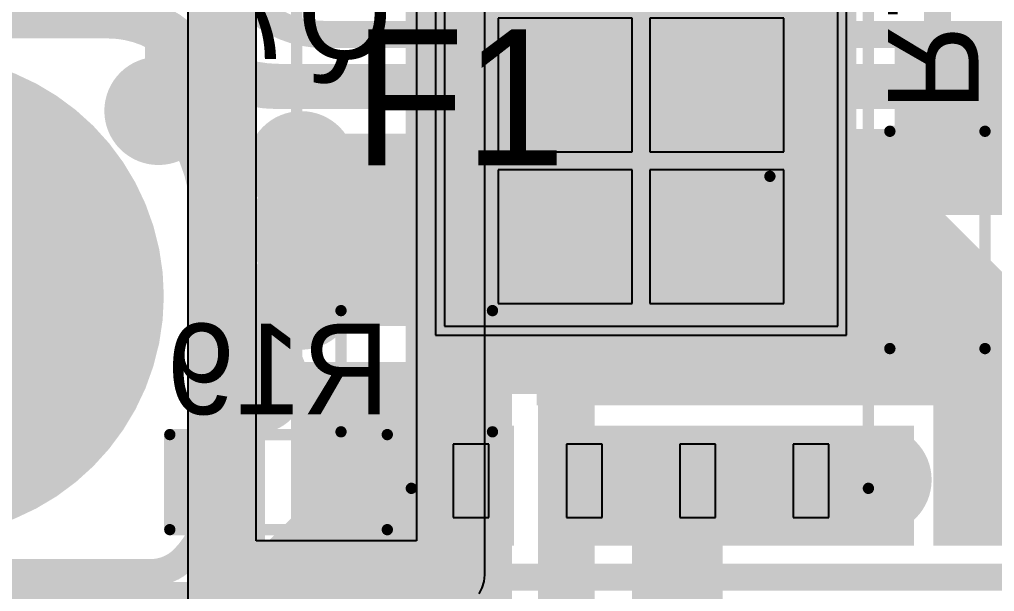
# Model space of a CAD drawing. Header units: millimetres. Extents: x 2.49 to 5.32, y 1.64 to 4.48.
# Drawn here: x 3.8247 to 4.255, y 3.1227 to 3.3754 of the extents above; entities that cross this region are included whole.
import ezdxf

# ---------------------------------------------------------------- set-up
doc = ezdxf.new("R2010")
doc.units = ezdxf.units.MM
doc.header["$MEASUREMENT"] = 0
for name, color, linetype in [('BottomLayer', 5, 'Continuous'), ('BottomOverlay', 54, 'Continuous'), ('BottomPaste', 16, 'Continuous'), ('BottomSolder', 6, 'Continuous'), ('InternalPlane1', 76, 'Continuous'), ('InternalPlane2', 16, 'Continuous'), ('Mechanical2', 216, 'Continuous'), ('MultiLayer', 9, 'Continuous'), ('PadHoleLayer', 156, 'Continuous'), ('TopLayer', 1, 'Continuous'), ('TopOverlay', 2, 'Continuous'), ('TopPaste', 8, 'Continuous'), ('TopSolder', 216, 'Continuous'), ('ViaHoleLayer', 16, 'Continuous')]:
    doc.layers.add(name, color=color, linetype=linetype)

# ---------------------------------------------------------------- blocks, each defined once
blk = doc.blocks.new('VT1H471MI135000CE0_15')
at = {"layer": 'TopOverlay', "const_width": 0.005}
for points in [[(-0.2651, -0.1389), (-0.263886, -0.0429888)], [(-0.2651, -0.1389), (-0.136, -0.268)]]:
    blk.add_lwpolyline(points, dxfattribs=at)
at = {"layer": 'TopOverlay', "const_width": 0.0025}
blk.add_lwpolyline([(-0.26635, -0.1389, 1), (-0.26385, -0.1389, 1)], format="xyb", close=True, dxfattribs=at)
blk.add_lwpolyline([(-0.26635, -0.1389, 1), (-0.26385, -0.1389, 1)], format="xyb", close=True, dxfattribs=at)
blk = doc.blocks.new('R__0603_B_49')
at = {"layer": 'BottomLayer'}
for points in [[(-0.015, -0.0175), (-0.015, 0.0175), (-0.045, -0.0175), (-0.045, 0.0175)], [(0.045, -0.0175), (0.045, 0.0175), (0.015, -0.0175), (0.015, 0.0175)]]:
    blk.add_solid(points, dxfattribs=at)
at = {"layer": 'BottomOverlay', "const_width": 0.005}
for points in [[(-0.048, 0.021), (-0.048, -0.021)], [(0.048, 0.021), (-0.048, 0.021)], [(0.048, 0.021), (0.048, -0.021)], [(0.048, -0.021), (-0.048, -0.021)]]:
    blk.add_lwpolyline(points, dxfattribs=at)
at = {"layer": 'BottomOverlay', "const_width": 0.0025}
for points in [[(-0.04925, 0.021, 1), (-0.04675, 0.021, 1)], [(-0.04925, 0.021, 1), (-0.04675, 0.021, 1)], [(0.04675, 0.021, 1), (0.04925, 0.021, 1)], [(0.04675, 0.021, 1), (0.04925, 0.021, 1)], [(-0.04925, -0.021, 1), (-0.04675, -0.021, 1)], [(-0.04925, -0.021, 1), (-0.04675, -0.021, 1)], [(0.04675, -0.021, 1), (0.04925, -0.021, 1)], [(0.04675, -0.021, 1), (0.04925, -0.021, 1)]]:
    blk.add_lwpolyline(points, format="xyb", close=True, dxfattribs=at)
at = {"layer": 'BottomPaste'}
for points in [[(-0.015, -0.0175), (-0.015, 0.0175), (-0.045, -0.0175), (-0.045, 0.0175)], [(0.045, -0.0175), (0.045, 0.0175), (0.015, -0.0175), (0.015, 0.0175)]]:
    blk.add_solid(points, dxfattribs=at)
at = {"layer": 'BottomSolder'}
for points in [[(-0.011, -0.0215), (-0.011, 0.0215), (-0.049, -0.0215), (-0.049, 0.0215)], [(0.049, -0.0215), (0.049, 0.0215), (0.011, -0.0215), (0.011, 0.0215)]]:
    blk.add_solid(points, dxfattribs=at)
blk = doc.blocks.new('R__0603_B_51')
at = {"layer": 'BottomLayer'}
for points in [[(-0.015, -0.0175), (-0.015, 0.0175), (-0.045, -0.0175), (-0.045, 0.0175)], [(0.045, -0.0175), (0.045, 0.0175), (0.015, -0.0175), (0.015, 0.0175)]]:
    blk.add_solid(points, dxfattribs=at)
at = {"layer": 'BottomOverlay', "const_width": 0.005}
for points in [[(-0.048, 0.021), (-0.048, -0.021)], [(-0.048, 0.021), (0.048, 0.021)], [(0.048, 0.021), (0.048, -0.021)], [(-0.048, -0.021), (0.048, -0.021)]]:
    blk.add_lwpolyline(points, dxfattribs=at)
at = {"layer": 'BottomOverlay', "const_width": 0.0025}
for points in [[(-0.04925, 0.021, 1), (-0.04675, 0.021, 1)], [(-0.04925, 0.021, 1), (-0.04675, 0.021, 1)], [(0.04675, 0.021, 1), (0.04925, 0.021, 1)], [(0.04675, 0.021, 1), (0.04925, 0.021, 1)], [(-0.04925, -0.021, 1), (-0.04675, -0.021, 1)], [(-0.04925, -0.021, 1), (-0.04675, -0.021, 1)], [(0.04675, -0.021, 1), (0.04925, -0.021, 1)], [(0.04675, -0.021, 1), (0.04925, -0.021, 1)]]:
    blk.add_lwpolyline(points, format="xyb", close=True, dxfattribs=at)
at = {"layer": 'BottomPaste'}
for points in [[(-0.015, -0.0175), (-0.015, 0.0175), (-0.045, -0.0175), (-0.045, 0.0175)], [(0.045, -0.0175), (0.045, 0.0175), (0.015, -0.0175), (0.015, 0.0175)]]:
    blk.add_solid(points, dxfattribs=at)
at = {"layer": 'BottomSolder'}
for points in [[(-0.011, -0.0215), (-0.011, 0.0215), (-0.049, -0.0215), (-0.049, 0.0215)], [(0.049, -0.0215), (0.049, 0.0215), (0.011, -0.0215), (0.011, 0.0215)]]:
    blk.add_solid(points, dxfattribs=at)
blk = doc.blocks.new('8_P____TDFN_B_67')
at = {"layer": 'BottomLayer'}
for p, q in [((0.1873032, 0.086811), (0.0119095, 0.086811)), ((0.0119095, 0.086811), (0.0119095, -0.086811)), ((0.1873032, 0.063189), (0.1873032, 0.086811)), ((0.1558071, 0.036811), (0.1558071, 0.063189)), ((0.1558071, 0.063189), (0.1873032, 0.063189)), ((0.1873032, 0.036811), (0.1558071, 0.036811)), ((0.1873032, 0.013189), (0.1873032, 0.036811)), ((0.1558071, -0.013189), (0.1558071, 0.013189)), ((0.1558071, 0.013189), (0.1873032, 0.013189)), ((0.1873032, -0.013189), (0.1558071, -0.013189)), ((0.1873032, -0.036811), (0.1873032, -0.013189)), ((0.1558071, -0.063189), (0.1558071, -0.036811)), ((0.1558071, -0.036811), (0.1873032, -0.036811)), ((0.1873032, -0.063189), (0.1558071, -0.063189)), ((0.1873032, -0.086811), (0.1873032, -0.063189)), ((0.0119095, -0.086811), (0.1873032, -0.086811))]:
    blk.add_line(p, q, dxfattribs=at)
for points in [[(0.1547442, 0.063189), (0.1862402, 0.063189), (0.1547442, 0.086811), (0.1862402, 0.086811)], [(-0.0746062, 0.0651575), (-0.038189, 0.0651575), (-0.0746062, 0.0848425), (-0.038189, 0.0848425)], [(-0.0746062, 0.0151575), (-0.038189, 0.0151575), (-0.0746062, 0.0348425), (-0.038189, 0.0348425)], [(0.1547442, 0.013189), (0.1862402, 0.013189), (0.1547442, 0.036811), (0.1862402, 0.036811)], [(-0.0746062, -0.0348425), (-0.038189, -0.0348425), (-0.0746062, -0.0151575), (-0.038189, -0.0151575)], [(0.1547442, -0.036811), (0.1862402, -0.036811), (0.1547442, -0.013189), (0.1862402, -0.013189)], [(0.1547442, -0.086811), (0.1862402, -0.086811), (0.1547442, -0.063189), (0.1862402, -0.063189)], [(-0.0746062, -0.0848425), (-0.038189, -0.0848425), (-0.0746062, -0.0651575), (-0.038189, -0.0651575)]]:
    blk.add_solid(points, dxfattribs=at)
at = {"layer": 'BottomOverlay', "const_width": 0.005}
for points in [[(-0.059744, 0.101378), (0.1725394, 0.101378)], [(-0.059744, -0.100378), (0.1725394, -0.100378)]]:
    blk.add_lwpolyline(points, dxfattribs=at)
at = {"layer": 'BottomOverlay'}
for points, const_width in [([(-0.060994, 0.101378, 1), (-0.058494, 0.101378, 1)], 0.0025), ([(0.1712894, 0.101378, 1), (0.1737894, 0.101378, 1)], 0.0025), ([(-0.072063, -0.094, 1), (-0.079937, -0.094, 1)], 0.007874), ([(-0.0819055, -0.094, 1), (-0.0779685, -0.094, 1)], 0.003937), ([(-0.0740315, -0.094, 1), (-0.0700945, -0.094, 1)], 0.003937), ([(-0.060994, -0.100378, 1), (-0.058494, -0.100378, 1)], 0.0025), ([(0.1712894, -0.100378, 1), (0.1737894, -0.100378, 1)], 0.0025)]:
    blk.add_lwpolyline(points, format="xyb", close=True, dxfattribs=dict(at, const_width=const_width))
at = {"layer": 'BottomPaste'}
for p, q in [((-0.0401574, 0.082874), (-0.0726377, 0.082874)), ((-0.0726377, 0.082874), (-0.0726377, 0.067126)), ((-0.0401574, 0.067126), (-0.0401574, 0.082874)), ((0.1853347, 0.0848425), (0.1558071, 0.0848425)), ((0.1558071, 0.0848425), (0.1558071, 0.0651575)), ((0.1853347, 0.0651575), (0.1853347, 0.0848425)), ((-0.0726377, 0.067126), (-0.0401574, 0.067126)), ((0.1558071, 0.0651575), (0.1853347, 0.0651575)), ((0.081004, 0.0629921), (0.0219489, 0.0629921)), ((0.0219489, 0.0629921), (0.0219489, 0.003937)), ((0.081004, 0.003937), (0.081004, 0.0629921)), ((0.1479331, 0.0629921), (0.088878, 0.0629921)), ((0.088878, 0.0629921), (0.088878, 0.003937)), ((0.1479331, 0.003937), (0.1479331, 0.0629921)), ((0.1853347, 0.0348425), (0.1558071, 0.0348425)), ((0.1558071, 0.0348425), (0.1558071, 0.0151575)), ((0.1853347, 0.0151575), (0.1853347, 0.0348425)), ((-0.0401574, 0.032874), (-0.0726377, 0.032874)), ((-0.0726377, 0.032874), (-0.0726377, 0.017126)), ((-0.0401574, 0.017126), (-0.0401574, 0.032874)), ((-0.0726377, 0.017126), (-0.0401574, 0.017126)), ((0.1558071, 0.0151575), (0.1853347, 0.0151575)), ((0.0219489, 0.003937), (0.081004, 0.003937)), ((0.088878, 0.003937), (0.1479331, 0.003937)), ((0.081004, -0.003937), (0.0219489, -0.003937)), ((0.0219489, -0.003937), (0.0219489, -0.0629921)), ((0.081004, -0.0629921), (0.081004, -0.003937)), ((0.1479331, -0.003937), (0.088878, -0.003937)), ((0.088878, -0.003937), (0.088878, -0.0629921)), ((0.1479331, -0.0629921), (0.1479331, -0.003937)), ((-0.0401574, -0.017126), (-0.0726377, -0.017126)), ((-0.0726377, -0.017126), (-0.0726377, -0.032874)), ((-0.0401574, -0.032874), (-0.0401574, -0.017126)), ((0.1853347, -0.0151575), (0.1558071, -0.0151575)), ((0.1558071, -0.0151575), (0.1558071, -0.0348425)), ((0.1853347, -0.0348425), (0.1853347, -0.0151575)), ((-0.0726377, -0.032874), (-0.0401574, -0.032874)), ((0.1558071, -0.0348425), (0.1853347, -0.0348425)), ((0.0219489, -0.0629921), (0.081004, -0.0629921)), ((0.088878, -0.0629921), (0.1479331, -0.0629921)), ((-0.0401574, -0.067126), (-0.0726377, -0.067126)), ((-0.0726377, -0.067126), (-0.0726377, -0.082874)), ((-0.0401574, -0.082874), (-0.0401574, -0.067126)), ((0.1853347, -0.0651575), (0.1558071, -0.0651575)), ((0.1558071, -0.0651575), (0.1558071, -0.0848425)), ((0.1853347, -0.0848425), (0.1853347, -0.0651575)), ((-0.0726377, -0.082874), (-0.0401574, -0.082874)), ((0.1558071, -0.0848425), (0.1853347, -0.0848425))]:
    blk.add_line(p, q, dxfattribs=at)
at = {"layer": 'BottomSolder'}
for p, q in [((0.1912402, 0.090748), (0.0079725, 0.090748)), ((0.0079725, 0.090748), (0.0079725, -0.090748)), ((0.1912402, 0.059252), (0.1912402, 0.090748)), ((0.1597442, 0.040748), (0.1597442, 0.059252)), ((0.1597442, 0.059252), (0.1912402, 0.059252)), ((0.1912402, 0.040748), (0.1597442, 0.040748)), ((0.1912402, 0.009252), (0.1912402, 0.040748)), ((0.1597442, -0.009252), (0.1597442, 0.009252)), ((0.1597442, 0.009252), (0.1912402, 0.009252)), ((0.1912402, -0.009252), (0.1597442, -0.009252)), ((0.1912402, -0.040748), (0.1912402, -0.009252)), ((0.1597442, -0.059252), (0.1597442, -0.040748)), ((0.1597442, -0.040748), (0.1912402, -0.040748)), ((0.1912402, -0.059252), (0.1597442, -0.059252)), ((0.1912402, -0.090748), (0.1912402, -0.059252)), ((0.0079725, -0.090748), (0.1912402, -0.090748))]:
    blk.add_line(p, q, dxfattribs=at)
for points in [[(0.1507442, 0.059189), (0.1902402, 0.059189), (0.1507442, 0.090811), (0.1902402, 0.090811)], [(-0.0786062, 0.0611575), (-0.034189, 0.0611575), (-0.0786062, 0.0888425), (-0.034189, 0.0888425)], [(-0.0786062, 0.0111575), (-0.034189, 0.0111575), (-0.0786062, 0.0388425), (-0.034189, 0.0388425)], [(0.1507442, 0.009189), (0.1902402, 0.009189), (0.1507442, 0.040811), (0.1902402, 0.040811)], [(-0.0786062, -0.0388425), (-0.034189, -0.0388425), (-0.0786062, -0.0111575), (-0.034189, -0.0111575)], [(0.1507442, -0.040811), (0.1902402, -0.040811), (0.1507442, -0.009189), (0.1902402, -0.009189)], [(0.1507442, -0.090811), (0.1902402, -0.090811), (0.1507442, -0.059189), (0.1902402, -0.059189)], [(-0.0786062, -0.0888425), (-0.034189, -0.0888425), (-0.0786062, -0.0611575), (-0.034189, -0.0611575)]]:
    blk.add_solid(points, dxfattribs=at)
blk = doc.blocks.new('PRT_10474_77')
at = {"layer": 'BottomLayer', "const_width": 0.1023622}
blk.add_lwpolyline([(0.0866142, 0, 1), (0.1889764, 0, 1)], format="xyb", close=True, dxfattribs=at)
at = {"layer": 'BottomSolder', "const_width": 0.1063622}
blk.add_lwpolyline([(0.0846142, 0, 1), (0.1909764, 0, 1)], format="xyb", close=True, dxfattribs=at)
at = {"layer": 'InternalPlane1', "const_width": 0.1006771}
blk.add_lwpolyline([(0.0874567, 0, 1), (0.1881339, 0, 1)], format="xyb", close=True, dxfattribs=at)
at = {"layer": 'MultiLayer', "const_width": 0.1023622}
blk.add_lwpolyline([(0.0866142, 0, 1), (0.1889764, 0, 1)], format="xyb", close=True, dxfattribs=at)
at = {"layer": 'PadHoleLayer', "const_width": 0.0826771}
blk.add_lwpolyline([(0.0964567, 0, 1), (0.1791339, 0, 1)], format="xyb", close=True, dxfattribs=at)
at = {"layer": 'TopLayer', "const_width": 0.1023622}
blk.add_lwpolyline([(0.0866142, 0, 1), (0.1889764, 0, 1)], format="xyb", close=True, dxfattribs=at)
at = {"layer": 'TopOverlay', "const_width": 0.005}
blk.add_lwpolyline([(0.311, 0.165), (-0.21, 0.165)], dxfattribs=at)
at = {"layer": 'TopSolder', "const_width": 0.1063622}
blk.add_lwpolyline([(0.0846142, 0, 1), (0.1909764, 0, 1)], format="xyb", close=True, dxfattribs=at)
blk = doc.blocks.new('0685H9150_01_78')
at = {"layer": 'TopLayer'}
for points in [[(-0.0810236, -0.0358267), (-0.0392914, -0.0358267), (-0.0810236, 0.0358267), (-0.0392914, 0.0358267)], [(0.0392914, -0.0358267), (0.0810236, -0.0358267), (0.0392914, 0.0358267), (0.0810236, 0.0358267)]]:
    blk.add_solid(points, dxfattribs=at)
at = {"layer": 'TopOverlay', "const_width": 0.005}
for points in [[(-0.0267717, 0.0334331), (0.0267717, 0.0334331)], [(-0.0267717, -0.0334331), (0.0267717, -0.0334331)]]:
    blk.add_lwpolyline(points, dxfattribs=at)
at = {"layer": 'TopOverlay', "const_width": 0.0025}
for points in [[(-0.0280217, 0.0334331, 1), (-0.0255217, 0.0334331, 1)], [(0.0255217, 0.0334331, 1), (0.0280217, 0.0334331, 1)], [(-0.0280217, -0.0334331, 1), (-0.0255217, -0.0334331, 1)], [(0.0255217, -0.0334331, 1), (0.0280217, -0.0334331, 1)]]:
    blk.add_lwpolyline(points, format="xyb", close=True, dxfattribs=at)
at = {"layer": 'TopPaste'}
for points in [[(-0.0810236, -0.0358267), (-0.0392914, -0.0358267), (-0.0810236, 0.0358267), (-0.0392914, 0.0358267)], [(0.0392914, -0.0358267), (0.0810236, -0.0358267), (0.0392914, 0.0358267), (0.0810236, 0.0358267)]]:
    blk.add_solid(points, dxfattribs=at)
at = {"layer": 'TopSolder'}
for points in [[(-0.0850236, -0.0398267), (-0.0352914, -0.0398267), (-0.0850236, 0.0398267), (-0.0352914, 0.0398267)], [(0.0352914, -0.0398267), (0.0850236, -0.0398267), (0.0352914, 0.0398267), (0.0850236, 0.0398267)]]:
    blk.add_solid(points, dxfattribs=at)
blk = doc.blocks.new('SOD_123W_B_81')
at = {"layer": 'BottomLayer'}
for points in [[(-0.0846456, -0.0295275), (-0.0255906, -0.0295275), (-0.0846456, 0.0295275), (-0.0255906, 0.0295275)], [(0.0255906, -0.0295275), (0.0846456, -0.0295275), (0.0255906, 0.0295275), (0.0846456, 0.0295275)]]:
    blk.add_solid(points, dxfattribs=at)
at = {"layer": 'BottomOverlay', "const_width": 0.007874}
for points in [[(-0.0911181, 0.04), (-0.0911181, -0.041)], [(0.0908819, 0.04), (-0.0911181, 0.04)], [(0.0908819, 0.04), (0.0908819, -0.041)], [(0.0908819, -0.041), (-0.0911181, -0.041)]]:
    blk.add_lwpolyline(points, dxfattribs=at)
at = {"layer": 'BottomOverlay', "const_width": 0.003937}
for points in [[(-0.0930866, 0.04, 1), (-0.0891496, 0.04, 1)], [(-0.0930866, 0.04, 1), (-0.0891496, 0.04, 1)], [(0.0889134, 0.04, 1), (0.0928504, 0.04, 1)], [(0.0889134, 0.04, 1), (0.0928504, 0.04, 1)], [(-0.0930866, -0.041, 1), (-0.0891496, -0.041, 1)], [(-0.0930866, -0.041, 1), (-0.0891496, -0.041, 1)], [(0.0889134, -0.041, 1), (0.0928504, -0.041, 1)], [(0.0889134, -0.041, 1), (0.0928504, -0.041, 1)]]:
    blk.add_lwpolyline(points, format="xyb", close=True, dxfattribs=at)
at = {"layer": 'BottomOverlay'}
blk.add_solid([(0.0908816, -0.0429063), (0.1398816, -0.0429063), (0.0908816, 0.0430937), (0.1398816, 0.0430937)], dxfattribs=at)
at = {"layer": 'BottomPaste'}
for points in [[(-0.0846456, -0.0295275), (-0.0255906, -0.0295275), (-0.0846456, 0.0295275), (-0.0255906, 0.0295275)], [(0.0255906, -0.0295275), (0.0846456, -0.0295275), (0.0255906, 0.0295275), (0.0846456, 0.0295275)]]:
    blk.add_solid(points, dxfattribs=at)
at = {"layer": 'BottomSolder'}
for points in [[(-0.0886456, -0.0335275), (-0.0215906, -0.0335275), (-0.0886456, 0.0335275), (-0.0215906, 0.0335275)], [(0.0215906, -0.0335275), (0.0886456, -0.0335275), (0.0215906, 0.0335275), (0.0886456, 0.0335275)]]:
    blk.add_solid(points, dxfattribs=at)

msp = doc.modelspace()

# ---------------------------------------------------------------- linework, layer by layer
at = {"layer": 'BottomLayer'}
for points, const_width in [([(3.886, 3.335), (3.886, 3.4141005)], 0.012), ([(4.2298423, 3.308), (4.2298423, 3.3917362)], 0.012), ([(3.916, 3.2449706), (3.916, 3.389)], 0.01), ([(3.9143437, 3.1163437), (3.969, 3.171)], 0.012), ([(3.908799, 3.1654853), (3.908799, 3.171)], 0.01), ([(3.9640503, 3.1590503), (3.9640553, 3.1590553)], 0.012), ([(3.8153137, 3.131), (3.8825147, 3.131)], 0.012), ([(3.984, 3.129), (4.5456049, 3.129)], 0.012)]:
    msp.add_lwpolyline(points, dxfattribs=dict(at, const_width=const_width))
for points, const_width in [([(3.8815709, 3.335, 1), (3.8904291, 3.335, 1)], 0.0088582), ([(3.883, 3.335, 1), (3.889, 3.335, 1)], 0.006), ([(3.9430945, 3.311, 1), (3.9549055, 3.311, 1)], 0.011811), ([(4.0732392, 3.3039764, 1), (4.0850502, 3.3039764, 1)], 0.011811), ([(4.1050315, 3.3039764, 1), (4.1168425, 3.3039764, 1)], 0.011811), ([(4.1368238, 3.3039764, 1), (4.1486348, 3.3039764, 1)], 0.011811), ([(4.1686161, 3.3039764, 1), (4.1804271, 3.3039764, 1)], 0.011811), ([(4.2268423, 3.308, 1), (4.2328423, 3.308, 1)], 0.006), ([(3.9430945, 3.2822077, 1), (3.9549055, 3.2822077, 1)], 0.011811), ([(4.0732392, 3.2664764, 1), (4.0850502, 3.2664764, 1)], 0.011811), ([(4.1050315, 3.2664764, 1), (4.1168425, 3.2664764, 1)], 0.011811), ([(4.1368238, 3.2664764, 1), (4.1486348, 3.2664764, 1)], 0.011811), ([(4.1686161, 3.2664764, 1), (4.1804271, 3.2664764, 1)], 0.011811), ([(3.9430945, 3.2534154, 1), (3.9549055, 3.2534154, 1)], 0.011811), ([(3.9135, 3.2449706, 1), (3.9185, 3.2449706, 1)], 0.005), ([(3.9135, 3.2449706, 1), (3.9185, 3.2449706, 1)], 0.005), ([(4.0732392, 3.2289764, 1), (4.0850502, 3.2289764, 1)], 0.011811), ([(4.1050315, 3.2289764, 1), (4.1168425, 3.2289764, 1)], 0.011811), ([(4.1368238, 3.2289764, 1), (4.1486348, 3.2289764, 1)], 0.011811), ([(4.1686161, 3.2289764, 1), (4.1804271, 3.2289764, 1)], 0.011811), ([(3.9235709, 3.216, 1), (3.9324291, 3.216, 1)], 0.0088582), ([(3.9255, 3.216, 1), (3.9305, 3.216, 1)], 0.005), ([(4.1010945, 3.172, 1), (4.1129055, 3.172, 1)], 0.011811), ([(4.1516791, 3.172, 1), (4.1634901, 3.172, 1)], 0.011811), ([(4.1974714, 3.172, 1), (4.2092824, 3.172, 1)], 0.011811), ([(3.966, 3.171, 1), (3.972, 3.171, 1)], 0.006), ([(3.966, 3.171, 1), (3.972, 3.171, 1)], 0.006), ([(3.906299, 3.171, 1), (3.911299, 3.171, 1)], 0.005), ([(3.905799, 3.1654853, 1), (3.911799, 3.1654853, 1)], 0.006), ([(3.906299, 3.1654853, 1), (3.911299, 3.1654853, 1)], 0.005), ([(3.9610503, 3.1590503, 1), (3.9670503, 3.1590503, 1)], 0.006), ([(3.9610503, 3.1590503, 1), (3.9670503, 3.1590503, 1)], 0.006), ([(3.9610553, 3.1590553, 1), (3.9670553, 3.1590553, 1)], 0.006), ([(3.9610553, 3.1590553, 1), (3.9670553, 3.1590553, 1)], 0.006), ([(3.9610553, 3.1590553, 1), (3.9670553, 3.1590553, 1)], 0.006), ([(3.894, 3.137, 1), (3.9, 3.137, 1)], 0.006), ([(3.894, 3.137, 1), (3.9, 3.137, 1)], 0.006), ([(3.8795147, 3.131, 1), (3.8855147, 3.131, 1)], 0.006), ([(3.8795147, 3.131, 1), (3.8855147, 3.131, 1)], 0.006), ([(3.981, 3.129, 1), (3.987, 3.129, 1)], 0.006), ([(3.981, 3.129, 1), (3.987, 3.129, 1)], 0.006), ([(3.9553934, 3.1183934, 1), (3.9613934, 3.1183934, 1)], 0.006), ([(3.9553934, 3.1183934, 1), (3.9613934, 3.1183934, 1)], 0.006)]:
    msp.add_lwpolyline(points, format="xyb", close=True, dxfattribs=dict(at, const_width=const_width))
for points, const_width in [([(3.928, 3.216, -0.198912367379658), (3.916, 3.2449706)], 0.01), ([(3.969, 3.171, -0.1988025387568977), (3.9640553, 3.1590553)], 0.012), ([(3.908799, 3.1654853, -0.198912367379658), (3.897, 3.137)], 0.012), ([(3.9640553, 3.1590553, -0.000103689320353108), (3.9640503, 3.1590503)], 0.012), ([(3.897, 3.137, -0.198912367379658), (3.8825147, 3.131)], 0.012), ([(3.9583934, 3.1183934, -0.198912367379658), (3.984, 3.129)], 0.012), ([(3.95, 3.0981299, -0.198912367379658), (3.9583934, 3.1183934)], 0.012)]:
    msp.add_lwpolyline(points, format="xyb", dxfattribs=dict(at, const_width=const_width))
for points in [[(4.024, 3.372), (4.16, 3.372), (4.024, 3.481), (4.16, 3.481)], [(4.007, 3.21), (4.194, 3.21), (4.007, 3.421), (4.194, 3.421)], [(4.085811, 3.363), (4.184, 3.363), (4.085811, 3.4153032), (4.184, 3.4153032)], [(4.211, 3.289), (4.345, 3.289), (4.211, 3.3737048), (4.345, 3.3737048)], [(4.228, 3.143), (4.346, 3.143), (4.228, 3.263), (4.346, 3.263)], [(3.946, 3.143), (4.043, 3.143), (3.946, 3.196), (4.043, 3.196)], [(4.063, 3.143), (4.2195, 3.143), (4.063, 3.196), (4.2195, 3.196)], [(4.236, 3.143), (4.398, 3.143), (4.236, 3.1903976), (4.398, 3.1903976)]]:
    msp.add_solid(points, dxfattribs=at)
at = {"layer": 'BottomSolder'}
for points, const_width in [([(3.8795709, 3.335, 1), (3.8924291, 3.335, 1)], 0.0128582), ([(3.9410945, 3.311, 1), (3.9569055, 3.311, 1)], 0.015811), ([(4.0712392, 3.3039764, 1), (4.0870502, 3.3039764, 1)], 0.015811), ([(4.1030315, 3.3039764, 1), (4.1188425, 3.3039764, 1)], 0.015811), ([(4.1348238, 3.3039764, 1), (4.1506348, 3.3039764, 1)], 0.015811), ([(4.1666161, 3.3039764, 1), (4.1824271, 3.3039764, 1)], 0.015811), ([(3.9410945, 3.2822077, 1), (3.9569055, 3.2822077, 1)], 0.015811), ([(4.0712392, 3.2664764, 1), (4.0870502, 3.2664764, 1)], 0.015811), ([(4.1030315, 3.2664764, 1), (4.1188425, 3.2664764, 1)], 0.015811), ([(4.1348238, 3.2664764, 1), (4.1506348, 3.2664764, 1)], 0.015811), ([(4.1666161, 3.2664764, 1), (4.1824271, 3.2664764, 1)], 0.015811), ([(3.9410945, 3.2534154, 1), (3.9569055, 3.2534154, 1)], 0.015811), ([(4.0712392, 3.2289764, 1), (4.0870502, 3.2289764, 1)], 0.015811), ([(4.1030315, 3.2289764, 1), (4.1188425, 3.2289764, 1)], 0.015811), ([(4.1348238, 3.2289764, 1), (4.1506348, 3.2289764, 1)], 0.015811), ([(4.1666161, 3.2289764, 1), (4.1824271, 3.2289764, 1)], 0.015811), ([(3.9215709, 3.216, 1), (3.9344291, 3.216, 1)], 0.0128582), ([(4.0990945, 3.172, 1), (4.1149055, 3.172, 1)], 0.015811), ([(4.1496791, 3.172, 1), (4.1654901, 3.172, 1)], 0.015811), ([(4.1954714, 3.172, 1), (4.2112824, 3.172, 1)], 0.015811)]:
    msp.add_lwpolyline(points, format="xyb", close=True, dxfattribs=dict(at, const_width=const_width))
at = {"layer": 'InternalPlane1'}
for p, q in [((4.0300726, 3.13), (4.0300726, 3.695)), ((3.9999274, 3.6799274), (3.9999274, 3.1450726)), ((3.9290726, 3.1450726), (3.9290726, 3.401)), ((3.8989274, 3.3859274), (3.8989274, 3.13)), ((3.9999274, 3.1450726), (3.9290726, 3.1450726)), ((3.8989274, 3.13), (3.8989274, 3.127)), ((4.029783, 3.1270595), (4.0300726, 3.13)), ((3.8989274, 3.127), (3.8989274, 2.617)), ((4.0289253, 3.124232), (4.029783, 3.1270595)), ((4.0275324, 3.1216261), (4.0289253, 3.124232))]:
    msp.add_line(p, q, dxfattribs=at)
at = {"layer": 'InternalPlane1', "const_width": 0.03}
for points in [[(4.015, 3.13), (4.015, 3.695)], [(3.914, 3.127), (3.914, 3.401)], [(3.914, 2.617), (3.914, 3.13)], [(3.914, 3.13), (4.015, 3.13)]]:
    msp.add_lwpolyline(points, dxfattribs=at)
at = {"layer": 'InternalPlane1'}
for points, const_width in [([(3.8740473, 3.335, 1), (3.8979527, 3.335, 1)], 0.0239055), ([(4.067192, 3.3039764, 1), (4.0910974, 3.3039764, 1)], 0.0239055), ([(4.0989843, 3.3039764, 1), (4.1228897, 3.3039764, 1)], 0.0239055), ([(4.1307766, 3.3039764, 1), (4.154682, 3.3039764, 1)], 0.0239055), ([(4.1625689, 3.3039764, 1), (4.1864743, 3.3039764, 1)], 0.0239055), ([(4.067192, 3.2664764, 1), (4.0910974, 3.2664764, 1)], 0.0239055), ([(4.0989843, 3.2664764, 1), (4.1228897, 3.2664764, 1)], 0.0239055), ([(4.1307766, 3.2664764, 1), (4.154682, 3.2664764, 1)], 0.0239055), ([(4.1625689, 3.2664764, 1), (4.1864743, 3.2664764, 1)], 0.0239055), ([(4.067192, 3.2289764, 1), (4.0910974, 3.2289764, 1)], 0.0239055), ([(4.0989843, 3.2289764, 1), (4.1228897, 3.2289764, 1)], 0.0239055), ([(4.1307766, 3.2289764, 1), (4.154682, 3.2289764, 1)], 0.0239055), ([(4.1625689, 3.2289764, 1), (4.1864743, 3.2289764, 1)], 0.0239055), ([(3.9160473, 3.216, 1), (3.9399527, 3.216, 1)], 0.0239055), ([(4.0950473, 3.172, 1), (4.1189527, 3.172, 1)], 0.0239055), ([(4.1456319, 3.172, 1), (4.1695373, 3.172, 1)], 0.0239055), ([(4.1914242, 3.172, 1), (4.2153296, 3.172, 1)], 0.0239055), ([(3.9065, 3.13, 1), (3.9215, 3.13, 1)], 0.015), ([(3.9065, 3.13, 1), (3.9215, 3.13, 1)], 0.015), ([(3.9065, 3.127, 1), (3.9215, 3.127, 1)], 0.015), ([(4.0075, 3.13, 1), (4.0225, 3.13, 1)], 0.015), ([(4.0075, 3.13, 1), (4.0225, 3.13, 1)], 0.015)]:
    msp.add_lwpolyline(points, format="xyb", close=True, dxfattribs=dict(at, const_width=const_width))
at = {"layer": 'InternalPlane2', "const_width": 0.0239055}
for points in [[(3.8740473, 3.335, 1), (3.8979527, 3.335, 1)], [(3.9370473, 3.311, 1), (3.9609527, 3.311, 1)], [(4.067192, 3.3039764, 1), (4.0910974, 3.3039764, 1)], [(4.0989843, 3.3039764, 1), (4.1228897, 3.3039764, 1)], [(4.1307766, 3.3039764, 1), (4.154682, 3.3039764, 1)], [(4.1625689, 3.3039764, 1), (4.1864743, 3.3039764, 1)], [(3.9370473, 3.2822077, 1), (3.9609527, 3.2822077, 1)], [(4.067192, 3.2664764, 1), (4.0910974, 3.2664764, 1)], [(4.0989843, 3.2664764, 1), (4.1228897, 3.2664764, 1)], [(4.1307766, 3.2664764, 1), (4.154682, 3.2664764, 1)], [(4.1625689, 3.2664764, 1), (4.1864743, 3.2664764, 1)], [(3.9370473, 3.2534154, 1), (3.9609527, 3.2534154, 1)], [(4.067192, 3.2289764, 1), (4.0910974, 3.2289764, 1)], [(4.0989843, 3.2289764, 1), (4.1228897, 3.2289764, 1)], [(4.1307766, 3.2289764, 1), (4.154682, 3.2289764, 1)], [(4.1625689, 3.2289764, 1), (4.1864743, 3.2289764, 1)], [(3.9160473, 3.216, 1), (3.9399527, 3.216, 1)], [(4.0950473, 3.172, 1), (4.1189527, 3.172, 1)], [(4.1456319, 3.172, 1), (4.1695373, 3.172, 1)], [(4.1914242, 3.172, 1), (4.2153296, 3.172, 1)], [(3.9635473, 3.1002077, 1), (3.9874527, 3.1002077, 1)], [(3.9890473, 3.1002077, 1), (4.0129527, 3.1002077, 1)]]:
    msp.add_lwpolyline(points, format="xyb", close=True, dxfattribs=at)
at = {"layer": 'Mechanical2', "const_width": 0.015}
msp.add_lwpolyline([(5.3036378, 3.062, 1), (2.5083622, 3.062, 1)], format="xyb", close=True, dxfattribs=at)
at = {"layer": 'MultiLayer'}
for points, const_width in [([(3.8815709, 3.335, 1), (3.8904291, 3.335, 1)], 0.0088582), ([(3.9430945, 3.311, 1), (3.9549055, 3.311, 1)], 0.011811), ([(4.0732392, 3.3039764, 1), (4.0850502, 3.3039764, 1)], 0.011811), ([(4.1050315, 3.3039764, 1), (4.1168425, 3.3039764, 1)], 0.011811), ([(4.1368238, 3.3039764, 1), (4.1486348, 3.3039764, 1)], 0.011811), ([(4.1686161, 3.3039764, 1), (4.1804271, 3.3039764, 1)], 0.011811), ([(3.9430945, 3.2822077, 1), (3.9549055, 3.2822077, 1)], 0.011811), ([(4.0732392, 3.2664764, 1), (4.0850502, 3.2664764, 1)], 0.011811), ([(4.1050315, 3.2664764, 1), (4.1168425, 3.2664764, 1)], 0.011811), ([(4.1368238, 3.2664764, 1), (4.1486348, 3.2664764, 1)], 0.011811), ([(4.1686161, 3.2664764, 1), (4.1804271, 3.2664764, 1)], 0.011811), ([(3.9430945, 3.2534154, 1), (3.9549055, 3.2534154, 1)], 0.011811), ([(4.0732392, 3.2289764, 1), (4.0850502, 3.2289764, 1)], 0.011811), ([(4.1050315, 3.2289764, 1), (4.1168425, 3.2289764, 1)], 0.011811), ([(4.1368238, 3.2289764, 1), (4.1486348, 3.2289764, 1)], 0.011811), ([(4.1686161, 3.2289764, 1), (4.1804271, 3.2289764, 1)], 0.011811), ([(3.9235709, 3.216, 1), (3.9324291, 3.216, 1)], 0.0088582), ([(4.1010945, 3.172, 1), (4.1129055, 3.172, 1)], 0.011811), ([(4.1516791, 3.172, 1), (4.1634901, 3.172, 1)], 0.011811), ([(4.1974714, 3.172, 1), (4.2092824, 3.172, 1)], 0.011811)]:
    msp.add_lwpolyline(points, format="xyb", close=True, dxfattribs=dict(at, const_width=const_width))
at = {"layer": 'TopLayer'}
for points, const_width in [([(3.958898, 3.3687874, -0.198912367379658), (3.927, 3.382)], 0.012), ([(3.8639269, 3.377, -0.1987297097300959), (3.8971892, 3.363236)], 0.02), ([(3.8971892, 3.363236, -0.0001757117978568459), (3.8972126, 3.3632126)], 0.02), ([(3.9392808, 3.3457874, -0.198912367379658), (3.8972126, 3.3632126)], 0.02), ([(3.886, 3.335, -0.198912367379658), (3.905, 3.2891299)], 0.01)]:
    msp.add_lwpolyline(points, format="xyb", dxfattribs=dict(at, const_width=const_width))
for points, const_width in [([(3.7369539, 3.377), (3.8639269, 3.377)], 0.02), ([(3.958898, 3.3687874), (4.742, 3.3687874)], 0.012), ([(3.9392808, 3.3457874), (4.2412126, 3.3457874)], 0.02), ([(4.2412126, 3.3457874), (4.39, 3.197)], 0.02), ([(4.110937, 3.2794764), (4.1745216, 3.2794764)], 0.05), ([(4.1745216, 3.2794764), (4.2074817, 3.2794764)], 0.05), ([(4.2074817, 3.2794764), (4.4179581, 3.069)], 0.05), ([(3.905, 3.0393848), (3.905, 3.2891299)], 0.01), ([(4.062, 3.2623317), (4.0791447, 3.2794764)], 0.012), ([(4.066, 2.7574214), (4.066, 3.2623317)], 0.025), ([(3.928, 3.0324214), (3.928, 3.216)], 0.01), ([(4.107, 3.172), (4.2033769, 3.172)], 0.04), ([(4.107, 3.172), (4.115, 3.164)], 0.04), ([(4.115, 3.0971307), (4.115, 3.164)], 0.04)]:
    msp.add_lwpolyline(points, dxfattribs=dict(at, const_width=const_width))
for points, const_width in [([(3.8589269, 3.377, 1), (3.8689269, 3.377, 1)], 0.01), ([(3.8589269, 3.377, 1), (3.8689269, 3.377, 1)], 0.01), ([(3.955898, 3.3687874, 1), (3.961898, 3.3687874, 1)], 0.006), ([(3.955898, 3.3687874, 1), (3.961898, 3.3687874, 1)], 0.006), ([(3.8921892, 3.363236, 1), (3.9021892, 3.363236, 1)], 0.01), ([(3.8921892, 3.363236, 1), (3.9021892, 3.363236, 1)], 0.01), ([(3.8922126, 3.3632126, 1), (3.9022126, 3.3632126, 1)], 0.01), ([(3.8922126, 3.3632126, 1), (3.9022126, 3.3632126, 1)], 0.01), ([(3.9342808, 3.3457874, 1), (3.9442808, 3.3457874, 1)], 0.01), ([(3.9342808, 3.3457874, 1), (3.9442808, 3.3457874, 1)], 0.01), ([(4.2362126, 3.3457874, 1), (4.2462126, 3.3457874, 1)], 0.01), ([(4.2362126, 3.3457874, 1), (4.2462126, 3.3457874, 1)], 0.01), ([(3.8815709, 3.335, 1), (3.8904291, 3.335, 1)], 0.0088582), ([(3.8835, 3.335, 1), (3.8885, 3.335, 1)], 0.005), ([(3.9430945, 3.311, 1), (3.9549055, 3.311, 1)], 0.011811), ([(4.0732392, 3.3039764, 1), (4.0850502, 3.3039764, 1)], 0.011811), ([(4.1050315, 3.3039764, 1), (4.1168425, 3.3039764, 1)], 0.011811), ([(4.1368238, 3.3039764, 1), (4.1486348, 3.3039764, 1)], 0.011811), ([(4.1686161, 3.3039764, 1), (4.1804271, 3.3039764, 1)], 0.011811), ([(4.098437, 3.2794764, 1), (4.123437, 3.2794764, 1)], 0.025), ([(4.1620216, 3.2794764, 1), (4.1870216, 3.2794764, 1)], 0.025), ([(4.1620216, 3.2794764, 1), (4.1870216, 3.2794764, 1)], 0.025), ([(4.1949817, 3.2794764, 1), (4.2199817, 3.2794764, 1)], 0.025), ([(4.1949817, 3.2794764, 1), (4.2199817, 3.2794764, 1)], 0.025), ([(3.9025, 3.2891299, 1), (3.9075, 3.2891299, 1)], 0.005), ([(3.9025, 3.2891299, 1), (3.9075, 3.2891299, 1)], 0.005), ([(3.9430945, 3.2822077, 1), (3.9549055, 3.2822077, 1)], 0.011811), ([(4.0761447, 3.2794764, 1), (4.0821447, 3.2794764, 1)], 0.006), ([(4.0732392, 3.2664764, 1), (4.0850502, 3.2664764, 1)], 0.011811), ([(4.1050315, 3.2664764, 1), (4.1168425, 3.2664764, 1)], 0.011811), ([(4.1368238, 3.2664764, 1), (4.1486348, 3.2664764, 1)], 0.011811), ([(4.1686161, 3.2664764, 1), (4.1804271, 3.2664764, 1)], 0.011811), ([(4.05975, 3.2623317, 1), (4.07225, 3.2623317, 1)], 0.0125), ([(4.059, 3.2623317, 1), (4.065, 3.2623317, 1)], 0.006), ([(3.9430945, 3.2534154, 1), (3.9549055, 3.2534154, 1)], 0.011811), ([(4.0732392, 3.2289764, 1), (4.0850502, 3.2289764, 1)], 0.011811), ([(4.1050315, 3.2289764, 1), (4.1168425, 3.2289764, 1)], 0.011811), ([(4.1368238, 3.2289764, 1), (4.1486348, 3.2289764, 1)], 0.011811), ([(4.1686161, 3.2289764, 1), (4.1804271, 3.2289764, 1)], 0.011811), ([(3.9235709, 3.216, 1), (3.9324291, 3.216, 1)], 0.0088582), ([(3.9255, 3.216, 1), (3.9305, 3.216, 1)], 0.005), ([(4.097, 3.172, 1), (4.117, 3.172, 1)], 0.02), ([(4.097, 3.172, 1), (4.117, 3.172, 1)], 0.02), ([(4.1933769, 3.172, 1), (4.2133769, 3.172, 1)], 0.02), ([(4.105, 3.164, 1), (4.125, 3.164, 1)], 0.02), ([(4.105, 3.164, 1), (4.125, 3.164, 1)], 0.02), ([(4.1010945, 3.172, 1), (4.1129055, 3.172, 1)], 0.011811), ([(4.1516791, 3.172, 1), (4.1634901, 3.172, 1)], 0.011811), ([(4.1974714, 3.172, 1), (4.2092824, 3.172, 1)], 0.011811)]:
    msp.add_lwpolyline(points, format="xyb", close=True, dxfattribs=dict(at, const_width=const_width))
for points in [[(4.053, 3.205), (4.2297264, 3.205), (4.053, 3.327), (4.2297264, 3.327)], [(3.9332992, 3.24), (4.042, 3.24), (3.9332992, 3.325), (4.042, 3.325)], [(3.946, 2.982), (4.042, 2.982), (3.946, 3.224), (4.042, 3.224)]]:
    msp.add_solid(points, dxfattribs=at)
at = {"layer": 'TopSolder'}
for points, const_width in [([(3.8795709, 3.335, 1), (3.8924291, 3.335, 1)], 0.0128582), ([(3.9410945, 3.311, 1), (3.9569055, 3.311, 1)], 0.015811), ([(4.0712392, 3.3039764, 1), (4.0870502, 3.3039764, 1)], 0.015811), ([(4.1030315, 3.3039764, 1), (4.1188425, 3.3039764, 1)], 0.015811), ([(4.1348238, 3.3039764, 1), (4.1506348, 3.3039764, 1)], 0.015811), ([(4.1666161, 3.3039764, 1), (4.1824271, 3.3039764, 1)], 0.015811), ([(3.9410945, 3.2822077, 1), (3.9569055, 3.2822077, 1)], 0.015811), ([(4.0712392, 3.2664764, 1), (4.0870502, 3.2664764, 1)], 0.015811), ([(4.1030315, 3.2664764, 1), (4.1188425, 3.2664764, 1)], 0.015811), ([(4.1348238, 3.2664764, 1), (4.1506348, 3.2664764, 1)], 0.015811), ([(4.1666161, 3.2664764, 1), (4.1824271, 3.2664764, 1)], 0.015811), ([(3.9410945, 3.2534154, 1), (3.9569055, 3.2534154, 1)], 0.015811), ([(4.0712392, 3.2289764, 1), (4.0870502, 3.2289764, 1)], 0.015811), ([(4.1030315, 3.2289764, 1), (4.1188425, 3.2289764, 1)], 0.015811), ([(4.1348238, 3.2289764, 1), (4.1506348, 3.2289764, 1)], 0.015811), ([(4.1666161, 3.2289764, 1), (4.1824271, 3.2289764, 1)], 0.015811), ([(3.9215709, 3.216, 1), (3.9344291, 3.216, 1)], 0.0128582), ([(4.0990945, 3.172, 1), (4.1149055, 3.172, 1)], 0.015811), ([(4.1496791, 3.172, 1), (4.1654901, 3.172, 1)], 0.015811), ([(4.1954714, 3.172, 1), (4.2112824, 3.172, 1)], 0.015811)]:
    msp.add_lwpolyline(points, format="xyb", close=True, dxfattribs=dict(at, const_width=const_width))
at = {"layer": 'ViaHoleLayer', "const_width": 0.0059055}
for points in [[(3.8830473, 3.335, 1), (3.8889527, 3.335, 1)], [(3.9460473, 3.311, 1), (3.9519527, 3.311, 1)], [(4.076192, 3.3039764, 1), (4.0820974, 3.3039764, 1)], [(4.1079843, 3.3039764, 1), (4.1138897, 3.3039764, 1)], [(4.1397766, 3.3039764, 1), (4.145682, 3.3039764, 1)], [(4.1715689, 3.3039764, 1), (4.1774743, 3.3039764, 1)], [(3.9460473, 3.2822077, 1), (3.9519527, 3.2822077, 1)], [(4.076192, 3.2664764, 1), (4.0820974, 3.2664764, 1)], [(4.1079843, 3.2664764, 1), (4.1138897, 3.2664764, 1)], [(4.1397766, 3.2664764, 1), (4.145682, 3.2664764, 1)], [(4.1715689, 3.2664764, 1), (4.1774743, 3.2664764, 1)], [(3.9460473, 3.2534154, 1), (3.9519527, 3.2534154, 1)], [(4.076192, 3.2289764, 1), (4.0820974, 3.2289764, 1)], [(4.1079843, 3.2289764, 1), (4.1138897, 3.2289764, 1)], [(4.1397766, 3.2289764, 1), (4.145682, 3.2289764, 1)], [(4.1715689, 3.2289764, 1), (4.1774743, 3.2289764, 1)], [(3.9250473, 3.216, 1), (3.9309527, 3.216, 1)], [(4.1040473, 3.172, 1), (4.1099527, 3.172, 1)], [(4.1546319, 3.172, 1), (4.1605373, 3.172, 1)], [(4.2004242, 3.172, 1), (4.2063296, 3.172, 1)]]:
    msp.add_lwpolyline(points, format="xyb", close=True, dxfattribs=at)

# ---------------------------------------------------------------- block references
for name, p, rotation in [('VT1H471MI135000CE0_15', (4.421, 3.445), 360), ('PRT_10474_77', (3.782, 3.391), 270), ('8_P____TDFN_B_67', (4.099, 3.228), 90), ('R__0603_B_51', (4.2298423, 3.278), 90), ('0685H9150_01_78', (4, 3.22), 90), ('R__0603_B_49', (3.939, 3.171), 180), ('SOD_123W_B_81', (3.845, 3.082), 180)]:
    msp.add_blockref(name, p, dxfattribs=dict(rotation=rotation))

# ---------------------------------------------------------------- texts
at = {"layer": 'BottomOverlay', "text_generation_flag": 2}
msp.add_text('R17', height=0.04, rotation=270, dxfattribs=at).set_placement((4.208, 3.335))
for s, p in [('Q7', (3.989, 3.358)), ('R19', (3.988, 3.201))]:
    msp.add_text(s, height=0.04, dxfattribs=at).set_placement(p)
at = {"layer": 'TopOverlay'}
msp.add_text('F1', height=0.06, dxfattribs=at).set_placement((3.972, 3.311))

doc.saveas('drawing.dxf')
